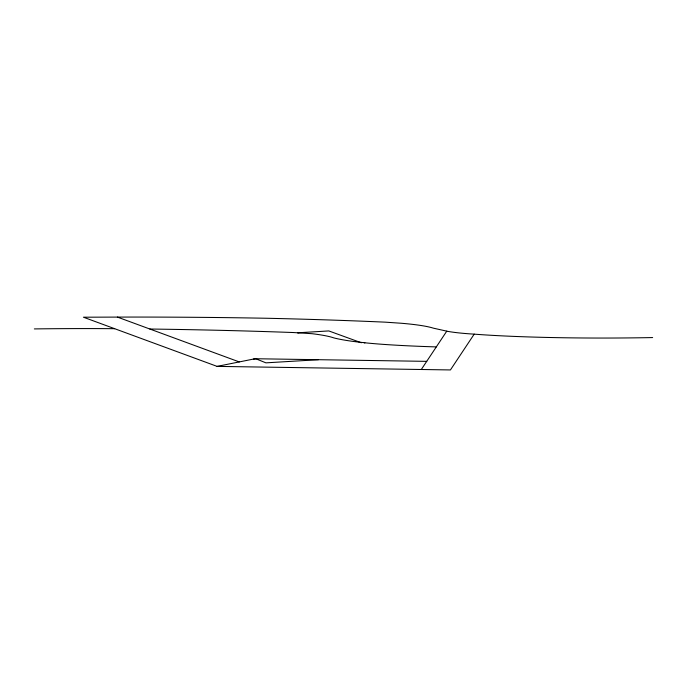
<?xml version="1.0" encoding="UTF-8"?>
<svg xmlns="http://www.w3.org/2000/svg" width="687" height="687" viewBox="0 0 687 687"><rect width="100%" height="100%" fill="white"/><g stroke="black" fill="none" stroke-linecap="round" stroke-linejoin="round"><path stroke-width="1.03" d="M421.311 369.494L446.756 331.177M474.193 334.148L450.432 369.941L217.109 366.386L83.428 317.205L130.813 317.059A980.667 92.29 -2.3 0 1 266.316 318.253A1008.138 94.875 -2.3 0 1 385.278 322.16L401.354 323.259A186.624 17.561 -2.3 0 1 433.377 328.163L447.709 331.357A140.964 13.268 -2.3 0 0 474.193 334.148L474.236 334.148A187.877 13.388 -0.3 0 0 652.65 337.566M217.109 366.386L255.117 358.734L426.721 361.353M297.454 332.843L298.897 332.748M298.596 332.74L328.807 330.928L361.371 342.779M318.45 359.705L265.929 362.848L256.191 358.923L253.391 359.086M114.66 328.695L110.332 328.661A449.848 42.336 -2.3 0 0 34.35 328.918M364.196 342.701L364.883 342.959M117.374 317.076L239.274 361.929M149.843 329.021A1036.09 97.502 -2.3 0 1 293.521 332.542L311.941 333.693A197.564 18.592 -2.3 0 1 333.788 337.884A261.507 24.612 -2.3 0 0 356.948 341.894L367.141 343.011A261.507 24.612 -2.3 0 0 390.937 344.874A326.814 30.76 -2.3 0 0 436.305 346.909"/></g></svg>
